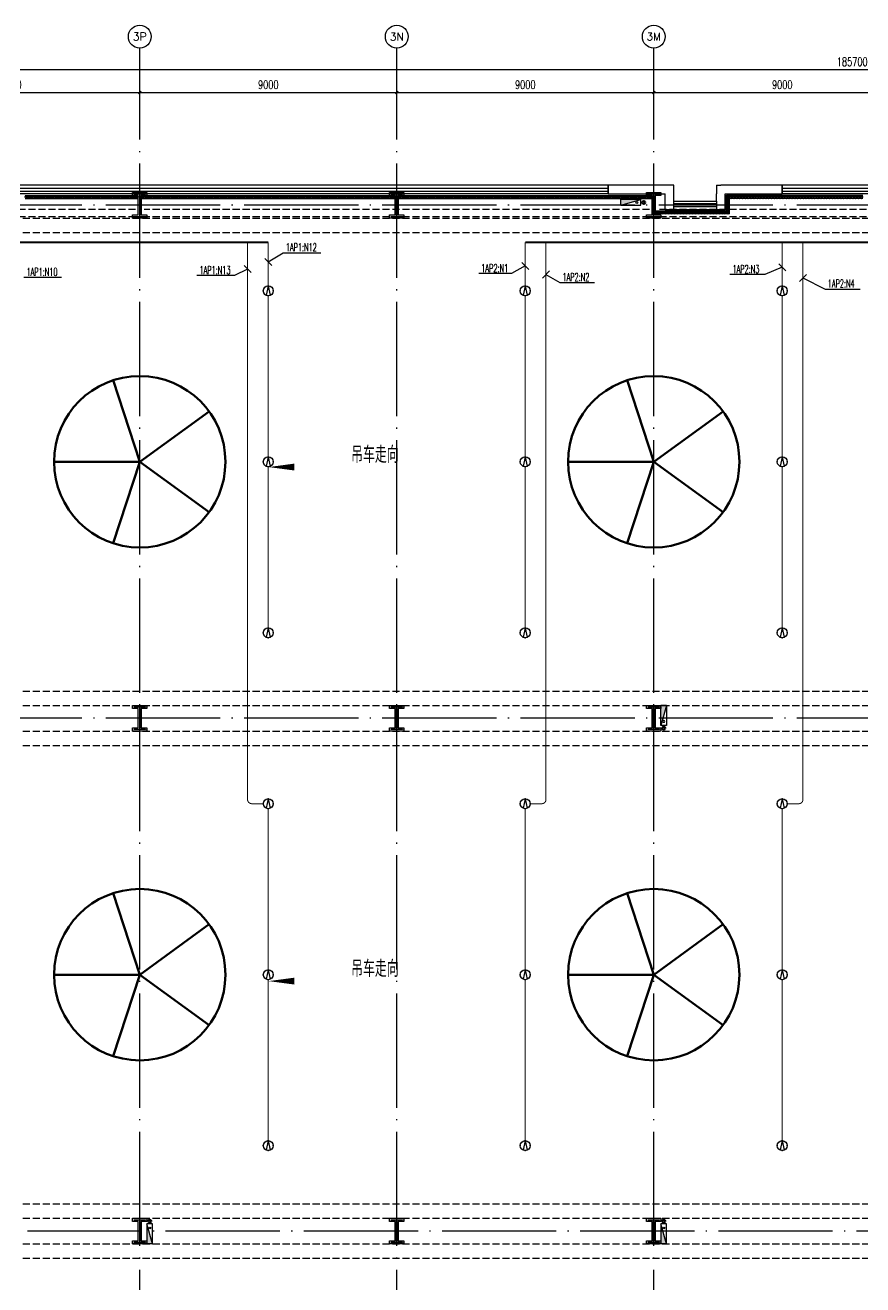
# Model space of a CAD drawing. Extents: x -1396510 to 1250330, y -1892470 to 1623980.
# Drawn here: x 80912 to 110247, y -1325852 to -1281770 of the extents above; entities that cross this region are included whole.
import ezdxf
from ezdxf.enums import TextEntityAlignment as Align

# ---------------------------------------------------------------- set-up
doc = ezdxf.new("R2010")
doc.units = 0
doc.header["$LTSCALE"] = 1000
doc.header["$MEASUREMENT"] = 0
doc.linetypes.add('DASH', pattern=[0.35, 0.25, -0.1])
doc.linetypes.add('DOTE', pattern=[2.42, 2, -0.2, 0.02, -0.2])
doc.layers.get('Defpoints').update_dxf_attribs({"color": 210})
for name, color, linetype in [('A-AXIS-D', 1, 'Continuous'), ('A-AXIS-DOTE', 14, 'DOTE'), ('A-HATCH-2', 251, 'Continuous'), ('A-HRAIL', 173, 'Continuous'), ('A-LIN-V', 9, 'Continuous'), ('A-SFCE', 30, 'Continuous'), ('A-WINDOW', 140, 'Continuous'), ('AS-COLN', 6, 'Continuous'), ('AS-WALL', 40, 'Continuous'), ('DIM-照明', 3, 'Continuous'), ('EQUIP-照明', 3, 'Continuous'), ('SB_ZF消火栓', 10, 'Continuous'), ('SB_ZF消火栓M', 10, 'Continuous'), ('WIRE-照明', 1, 'Continuous'), ('建-窗', 4, 'Continuous'), ('建-箭头', 3, 'Continuous')]:
    doc.layers.add(name, color=color, linetype=linetype)
doc.layers.add('A-云线2', color=3, linetype='Continuous', plot=False)
doc.layers.add('LG-ZF消防', color=1, linetype='Continuous', lineweight=60)
doc.styles.add('_TCH_AXIS', font='COMPLEX', dxfattribs={"bigfont": 'GBCBIG'})
doc.styles.add('_TCH_DIM_T3', font='SIMPLEX', dxfattribs={"width": 0.705882, "bigfont": 'GBCBIG'})
doc.styles.add('_TEL_DIM', font='SIMPLEX', dxfattribs={"width": 0.8, "height": 3.5, "bigfont": 'HZTXT'})
doc.styles.add('A-STANDARD', font='SIMPLEX', dxfattribs={"bigfont": 'GBCBIG'})
doc.dimstyles.new('_TCH_ARCH&&100', dxfattribs={"dimtxt": 297.5, "dimasz": 100, "dimexe": 100, "dimexo": 100, "dimgap": 126.25, "dimtad": 1, "dimdec": 0, "dimzin": 0, "dimdsep": 46, "dimtxsty": '_TCH_DIM_T3', "dimblk": 'ARCHTICK', "dimcen": 0.09, "dimclrt": 7, "dimazin": 2, "dimtfac": 1, "dimtdec": 0, "dimtix": 1, "dimtmove": 2, "dimatfit": 3, "dimfxl": 0, "dimtolj": 1, "dimtzin": 0, "dimarcsym": 0})

# ---------------------------------------------------------------- blocks, each defined once
blk = doc.blocks.new('4324324')
at = {"layer": 'A-HATCH-2', "color": 8, "linetype": 'DASH'}
for p, q in [((-294754, 620270), (-135554, 620270)), ((-294754, 619770), (-135554, 619770)), ((-294754, 603720), (-128854, 603720)), ((-294754, 603220), (-128854, 603220)), ((-294754, 602320), (-128854, 602320)), ((-294754, 601820), (-128854, 601820)), ((-294754, 585770), (-128854, 585770)), ((-294754, 585270), (-128854, 585270)), ((-307354, 584370), (-128854, 584370)), ((-307354, 583870), (-128854, 583870))]:
    blk.add_line(p, q, dxfattribs=at)
blk = doc.blocks.new('w4324324')
at = {"layer": 'A-HATCH-2', "color": 0, "lineweight": 60}
for q in [(-1694760, 686605), (-1697614, 684532), (-1691907, 684532), (-1696524, 681178), (-1692997, 681178)]:
    blk.add_line((-1694760, 683605), q, dxfattribs=at)
blk.add_circle((-1694760, 683605), 3000, dxfattribs=at)
blk = doc.blocks.new('342343')
at = {"layer": 'A-LIN-V', "color": 8}
for p in [(1066610, 45556), (1084560, 45556), (1066610, 27556), (1084560, 27556)]:
    blk.add_blockref('w4324324', p, dxfattribs=at)
blk = doc.blocks.new('w42343243')
at = {"layer": 'A-HATCH-2', "color": 8}
blk.add_lwpolyline([(-165104, 621070), (-164604, 621070), (-164604, 620958), (-164800, 620958), (-164800, 620282), (-164604, 620282), (-164604, 620170), (-165104, 620170), (-165104, 620282), (-164908, 620282), (-164908, 620958), (-165104, 620958)], close=True, dxfattribs=at)
at = {"layer": 'AS-COLN', "color": 3}
blk.add_lwpolyline([(-165054, 621020), (-164654, 621020), (-164654, 621008), (-164850, 621008), (-164850, 620232), (-164654, 620232), (-164654, 620220), (-165054, 620220), (-165054, 620232), (-164858, 620232), (-164858, 621008), (-165054, 621008)], close=True, dxfattribs=at)
blk = doc.blocks.new('42343')
at = {"layer": 'A-WINDOW'}
for p in [(-81000, 100), (-72000, 100), (-63000, 100), (-81000, -17850), (-72000, -17850), (-63000, -17850), (-81000, -35800), (-72000, -35800), (-63000, -35800)]:
    blk.add_blockref('w42343243', p, dxfattribs=at)
blk = doc.blocks.new('A$C5D961328')
at = {"layer": 'SB_ZF消火栓'}
blk.add_hatch(color=256, dxfattribs=at).paths.add_polyline_path([(0, 40), (700, 40), (700, 240)])
for p, q in [((700, 240), (0, 240)), ((0, 240), (0, 40)), ((700, 240), (0, 40)), ((0, 40), (700, 40)), ((700, 240), (700, 40))]:
    blk.add_line(p, q, dxfattribs=at)
at = {"layer": 'SB_ZF消火栓', "color": 1}
blk.add_circle((140, 140), 32.5, dxfattribs=at)
blk = doc.blocks.new('we42342343234')
at = {"layer": 'LG-ZF消防'}
for centre in [(-228204, 620820), (-227504, 602420), (-245504, 585170), (-227504, 585170)]:
    blk.add_circle(centre, 50, dxfattribs=at)
at = {"layer": 'SB_ZF消火栓M'}
for p, rotation in [((-228304, 620960), 180), ((-245644, 585070), 270), ((-227644, 585070), 270)]:
    blk.add_blockref('A$C5D961328', p, dxfattribs=dict(at, rotation=rotation))
at = {"layer": 'SB_ZF消火栓M', "xscale": -1, "rotation": 270}
blk.add_blockref('A$C5D961328', (-227644, 602520), dxfattribs=at)
blk = doc.blocks.new('_ArchTick')
at = {"color": 0, "linetype": 'ByBlock', "const_width": 0.4}
blk.add_lwpolyline([(-0.5, -0.5), (0.5, 0.5)], dxfattribs=at)
blk = doc.blocks.new('*D5840')
at = {"layer": 'A-AXIS-D', "color": 0, "lineweight": -2, "transparency": 16777216}
for p, q in [((58000, 3190), (58000, 4048)), ((67000, 3190), (67000, 4048)), ((58000, 3948), (67000, 3948))]:
    blk.add_line(p, q, dxfattribs=at)
at = {"layer": 'Defpoints', "color": 0, "transparency": 16777216}
for p in [(67000, 3948), (58000, 3090), (67000, 3090)]:
    blk.add_point(p, dxfattribs=at)
at = {"layer": 'A-AXIS-D', "color": 0, "lineweight": -2, "transparency": 16777216, "xscale": 100, "yscale": 100, "zscale": 100, "rotation": 180}
blk.add_blockref('_ArchTick', (58000, 3948), dxfattribs=at)
at = {"layer": 'A-AXIS-D', "color": 0, "lineweight": -2, "transparency": 16777216, "xscale": 100, "yscale": 100, "zscale": 100}
blk.add_blockref('_ArchTick', (67000, 3948), dxfattribs=at)
at = {"layer": 'A-AXIS-D', "color": 7, "transparency": 16777216, "insert": (62500, 4223), "char_height": 297.5, "attachment_point": 5, "style": '_TCH_DIM_T3'}
blk.add_mtext('\\A1;9000', dxfattribs=at)
blk = doc.blocks.new('*D5841')
at = {"layer": 'A-AXIS-D', "color": 0, "lineweight": -2, "transparency": 16777216}
for p, q in [((67000, 3190), (67000, 4048)), ((76000, 3190), (76000, 4048)), ((67000, 3948), (76000, 3948))]:
    blk.add_line(p, q, dxfattribs=at)
at = {"layer": 'Defpoints', "color": 0, "transparency": 16777216}
for p in [(76000, 3948), (67000, 3090), (76000, 3090)]:
    blk.add_point(p, dxfattribs=at)
at = {"layer": 'A-AXIS-D', "color": 0, "lineweight": -2, "transparency": 16777216, "xscale": 100, "yscale": 100, "zscale": 100, "rotation": 180}
blk.add_blockref('_ArchTick', (67000, 3948), dxfattribs=at)
at = {"layer": 'A-AXIS-D', "color": 0, "lineweight": -2, "transparency": 16777216, "xscale": 100, "yscale": 100, "zscale": 100}
blk.add_blockref('_ArchTick', (76000, 3948), dxfattribs=at)
at = {"layer": 'A-AXIS-D', "color": 7, "transparency": 16777216, "insert": (71500, 4223), "char_height": 297.5, "attachment_point": 5, "style": '_TCH_DIM_T3'}
blk.add_mtext('\\A1;9000', dxfattribs=at)
blk = doc.blocks.new('*D5842')
at = {"layer": 'A-AXIS-D', "color": 0, "lineweight": -2, "transparency": 16777216}
for p, q in [((76000, 3190), (76000, 4048)), ((85000, 3190), (85000, 4048)), ((76000, 3948), (85000, 3948))]:
    blk.add_line(p, q, dxfattribs=at)
at = {"layer": 'Defpoints', "color": 0, "transparency": 16777216}
for p in [(85000, 3948), (76000, 3090), (85000, 3090)]:
    blk.add_point(p, dxfattribs=at)
at = {"layer": 'A-AXIS-D', "color": 0, "lineweight": -2, "transparency": 16777216, "xscale": 100, "yscale": 100, "zscale": 100, "rotation": 180}
blk.add_blockref('_ArchTick', (76000, 3948), dxfattribs=at)
at = {"layer": 'A-AXIS-D', "color": 0, "lineweight": -2, "transparency": 16777216, "xscale": 100, "yscale": 100, "zscale": 100}
blk.add_blockref('_ArchTick', (85000, 3948), dxfattribs=at)
at = {"layer": 'A-AXIS-D', "color": 7, "transparency": 16777216, "insert": (80500, 4223), "char_height": 297.5, "attachment_point": 5, "style": '_TCH_DIM_T3'}
blk.add_mtext('\\A1;9000', dxfattribs=at)
blk = doc.blocks.new('*D5843')
at = {"layer": 'A-AXIS-D', "color": 0, "lineweight": -2, "transparency": 16777216}
for p, q in [((85000, 3190), (85000, 4048)), ((94000, 3190), (94000, 4048)), ((85000, 3948), (94000, 3948))]:
    blk.add_line(p, q, dxfattribs=at)
at = {"layer": 'Defpoints', "color": 0, "transparency": 16777216}
for p in [(94000, 3948), (85000, 3090), (94000, 3090)]:
    blk.add_point(p, dxfattribs=at)
at = {"layer": 'A-AXIS-D', "color": 0, "lineweight": -2, "transparency": 16777216, "xscale": 100, "yscale": 100, "zscale": 100, "rotation": 180}
blk.add_blockref('_ArchTick', (85000, 3948), dxfattribs=at)
at = {"layer": 'A-AXIS-D', "color": 0, "lineweight": -2, "transparency": 16777216, "xscale": 100, "yscale": 100, "zscale": 100}
blk.add_blockref('_ArchTick', (94000, 3948), dxfattribs=at)
at = {"layer": 'A-AXIS-D', "color": 7, "transparency": 16777216, "insert": (89500, 4223), "char_height": 297.5, "attachment_point": 5, "style": '_TCH_DIM_T3'}
blk.add_mtext('\\A1;9000', dxfattribs=at)
blk = doc.blocks.new('*D5855')
at = {"layer": 'A-AXIS-D', "color": 0, "lineweight": -2, "transparency": 16777216}
for p, q in [((-900, 3290), (-900, 4848)), ((-900, 4748), (184800, 4748)), ((184800, 3290), (184800, 4848))]:
    blk.add_line(p, q, dxfattribs=at)
at = {"layer": 'Defpoints', "color": 0, "transparency": 16777216}
for p in [(184800, 4748), (-900, 3190), (184800, 3190)]:
    blk.add_point(p, dxfattribs=at)
at = {"layer": 'A-AXIS-D', "color": 0, "lineweight": -2, "transparency": 16777216, "xscale": 100, "yscale": 100, "zscale": 100, "rotation": 180}
blk.add_blockref('_ArchTick', (-900, 4748), dxfattribs=at)
at = {"layer": 'A-AXIS-D', "color": 0, "lineweight": -2, "transparency": 16777216, "xscale": 100, "yscale": 100, "zscale": 100}
blk.add_blockref('_ArchTick', (184800, 4748), dxfattribs=at)
at = {"layer": 'A-AXIS-D', "color": 7, "transparency": 16777216, "insert": (91950, 5023), "char_height": 297.5, "attachment_point": 5, "style": '_TCH_DIM_T3'}
blk.add_mtext('\\A1;185700', dxfattribs=at)
blk = doc.blocks.new('99平面图例外参$0$$LinePat$圆环')
for points in [[(0, 150), (300, 150)], [(0, 0), (300, 0)], [(0, -150), (300, -150)]]:
    blk.add_lwpolyline(points)
at = {"color": 0}
blk.add_circle((150, 0), 150, dxfattribs=at)
blk = doc.blocks.new('WINDOW2DLIB$DYNSTYLE$00000005')
at = {"color": 0}
for points in [[(-0.5, 0.5), (-0.5, -0.5)], [(-0.5, 0.5), (0.5, 0.5)], [(0.5, -0.5), (0.5, 0.5)], [(0.5, 0.1667), (-0.5, 0.1667)], [(0.5, -0.1667), (-0.5, -0.1667)], [(-0.5, -0.5), (0.5, -0.5)]]:
    blk.add_lwpolyline(points, dxfattribs=at)
blk = doc.blocks.new('$equip$00002832')
for q in [(-0.2, -0.46), (0.2, -0.46)]:
    blk.add_line((0, 0.5), q)
at = {"const_width": 0.0571}
blk.add_lwpolyline([(0.5, 0, 1), (-0.5, 0, 1), (0.5, 0, -0.625089)], format="xyb", dxfattribs=at)
blk.add_circle((0, 0), 0.5)
for p in [(-0.5, 0), (0, 0.5), (0.5, 0), (0, -0.5)]:
    blk.add_point(p)
at = {"color": 7, "style": '_TEL_DIM', "flags": 1}
for tag in ['A', 'REMARK']:
    blk.add_attdef(tag, text='', height=0.00002, dxfattribs=at).set_placement((0, 0), align=Align.MIDDLE_CENTER)
blk = doc.blocks.new('世赫3#厂房一层0821')
at = {"layer": 'A-AXIS-D'}
for centre in [(67000, 5904), (76000, 5904), (85000, 5904)]:
    blk.add_circle(centre, 400, dxfattribs=at)
at = {"layer": 'A-AXIS-DOTE', "color": 8, "ltscale": 2}
for p, q in [((67000, -79980), (67000, 5514)), ((76000, -79980), (76000, 5514)), ((85000, -79980), (85000, 5514)), ((190814.2, 0), (-5155.8, 0)), ((190814.2, -17950), (-5155.8, -17950)), ((192904.2, -35900), (-5155.8, -35900))]:
    blk.add_line(p, q, dxfattribs=at)
at = {"layer": 'A-SFCE', "color": 2, "linetype": 'DASH'}
for p, q in [((66850, -150), (58150, -150)), ((66850, -400), (58150, -400)), ((93850, -150), (85150, -150)), ((93850, -400), (85150, -400))]:
    blk.add_line(p, q, dxfattribs=at)
at = {"layer": 'A-SFCE', "linetype": 'DASH'}
for p, q in [((84850, -150), (67150, -150)), ((84850, -400), (67150, -400))]:
    blk.add_line(p, q, dxfattribs=at)
at = {"layer": 'AS-WALL'}
for p, q in [((85700, 699.9), (83400, 699.9)), ((83400, 699.9), (83400, 399.9)), ((85700, 149.9), (85700, 699.9)), ((87200, 699.9), (87350, 699.9)), ((87200, 699.9), (87200, 399.9)), ((89500, 699.9), (87350, 699.9)), ((89500, 399.9), (89500, 699.9)), ((83400, 399.9), (85400, 399.9)), ((85400, -150.1), (85400, 399.9)), ((85700, -150.1), (85700, 149.9)), ((87200, 399.9), (87200, 399.9)), ((87200, 149.9), (87200, 399.9)), ((87200, 149.9), (87200, -150.1)), ((87500, -150.1), (87500, 399.9)), ((87500, 399.9), (89500, 399.9)), ((85400, -150.1), (85700, -150.1)), ((87200, -150.1), (87500, -150.1))]:
    blk.add_line(p, q, dxfattribs=at)
at = {"layer": '建-箭头', "color": 8}
for points in [[(78412.2, -9160, 0, 0, 0), (71512.2, -9160, 0, 240, 0), (72412.2, -9160, 0, 0, 0)], [(78412.2, -27150, 0, 0, 0), (71512.2, -27150, 0, 240, 0), (72412.2, -27150, 0, 0, 0)]]:
    blk.add_lwpolyline(points, format="xyseb", dxfattribs=at)
at = {"layer": 'A-HRAIL', "yscale": 0.3333333333111111, "zscale": 0.3333333333111111}
for p, xscale, rotation in [((62986.6, 293.9), 0.338412741900589, 2.033568827363012e-10), ((63088.1, 293.9), 0.338412741900589, 2.033568827363012e-10), ((63189.6, 293.9), 0.338412741900589, 2.033568827363012e-10), ((63291.1, 293.9), 0.338412741900589, 2.033568827363012e-10), ((63392.7, 293.9), 0.338412741900589, 2.033568827363012e-10), ((63494.2, 293.9), 0.338412741900589, 2.033568827363012e-10), ((63595.7, 293.9), 0.338412741900589, 2.033568827363012e-10), ((63697.2, 293.9), 0.338412741900589, 2.033568827363012e-10), ((63798.8, 293.9), 0.338412741900589, 2.033568827363012e-10), ((63900.3, 293.9), 0.338412741900589, 2.033568827363012e-10), ((64001.8, 293.9), 0.338412741900589, 2.033568827363012e-10), ((64103.3, 293.9), 0.338412741900589, 2.033568827363012e-10), ((64204.9, 293.9), 0.338412741900589, 2.033568827363012e-10), ((64306.4, 293.9), 0.338412741900589, 2.033568827363012e-10), ((64407.9, 293.9), 0.338412741900589, 2.033568827363012e-10), ((64509.4, 293.9), 0.338412741900589, 2.033568827363012e-10), ((64611, 293.9), 0.338412741900589, 2.033568827363012e-10), ((64712.5, 293.9), 0.338412741900589, 2.033568827363012e-10), ((64814, 293.9), 0.338412741900589, 2.033568827363012e-10), ((64915.5, 293.9), 0.338412741900589, 2.033568827363012e-10), ((65017, 293.9), 0.338412741900589, 2.033568827363012e-10), ((65118.6, 293.9), 0.338412741900589, 2.033568827363012e-10), ((65220.1, 293.9), 0.338412741900589, 2.033568827363012e-10), ((65321.6, 293.9), 0.338412741900589, 2.033568827363012e-10), ((65423.1, 293.9), 0.338412741900589, 2.033568827363012e-10), ((65524.7, 293.9), 0.338412741900589, 2.033568827363012e-10), ((65626.2, 293.9), 0.338412741900589, 2.033568827363012e-10), ((65727.7, 293.9), 0.338412741900589, 2.033568827363012e-10), ((65829.2, 293.9), 0.338412741900589, 2.033568827363012e-10), ((65930.8, 293.9), 0.338412741900589, 2.033568827363012e-10), ((66032.3, 293.9), 0.338412741900589, 2.033568827363012e-10), ((66133.8, 293.9), 0.338412741900589, 2.033568827363012e-10), ((66235.3, 293.9), 0.338412741900589, 2.033568827363012e-10), ((66336.9, 293.9), 0.338412741900589, 2.033568827363012e-10), ((66438.4, 293.9), 0.338412741900589, 2.033568827363012e-10), ((66539.9, 293.9), 0.338412741900589, 2.033568827363012e-10), ((66641.4, 293.9), 0.338412741900589, 2.033568827363012e-10), ((66743, 293.9), 0.338412741900589, 2.033568827363012e-10), ((66844.5, 293.9), 0.338412741900589, 2.033568827363012e-10), ((67054, 293.9), 0.3368181817957273, 2.032837260091426e-10), ((67155, 293.9), 0.3368181817957273, 2.032837260091426e-10), ((67256.1, 293.9), 0.3368181817957273, 2.032837260091426e-10), ((67357.1, 293.9), 0.3368181817957273, 2.032837260091426e-10), ((67458.2, 293.9), 0.3368181817957273, 2.032837260091426e-10), ((67559.2, 293.9), 0.3368181817957273, 2.032837260091426e-10), ((67660.3, 293.9), 0.3368181817957273, 2.032837260091426e-10), ((67761.3, 293.9), 0.3368181817957273, 2.032837260091426e-10), ((67862.4, 293.9), 0.3368181817957273, 2.032837260091426e-10), ((67963.4, 293.9), 0.3368181817957273, 2.032837260091426e-10), ((68064.5, 293.9), 0.3368181817957273, 2.032837260091426e-10), ((68165.5, 293.9), 0.3368181817957273, 2.032837260091426e-10), ((68266.5, 293.9), 0.3368181817957273, 2.032837260091426e-10), ((68367.6, 293.9), 0.3368181817957273, 2.032837260091426e-10), ((68468.6, 293.9), 0.3368181817957273, 2.032837260091426e-10), ((68569.7, 293.9), 0.3368181817957273, 2.032837260091426e-10), ((68670.7, 293.9), 0.3368181817957273, 2.032837260091426e-10), ((68771.8, 293.9), 0.3368181817957273, 2.032837260091426e-10), ((68872.8, 293.9), 0.3368181817957273, 2.032837260091426e-10), ((68973.9, 293.9), 0.3368181817957273, 2.032837260091426e-10), ((69074.9, 293.9), 0.3368181817957273, 2.032837260091426e-10), ((69176, 293.9), 0.3368181817957273, 2.032837260091426e-10), ((69277, 293.9), 0.3368181817957273, 2.032837260091426e-10), ((69378, 293.9), 0.3368181817957273, 2.032837260091426e-10), ((69479.1, 293.9), 0.3368181817957273, 2.032837260091426e-10), ((69580.1, 293.9), 0.3368181817957273, 2.032837260091426e-10), ((69681.2, 293.9), 0.3368181817957273, 2.032837260091426e-10), ((69782.2, 293.9), 0.3368181817957273, 2.032837260091426e-10), ((69883.3, 293.9), 0.3368181817957273, 2.032837260091426e-10), ((69984.3, 293.9), 0.3368181817957273, 2.032837260091426e-10), ((70085.4, 293.9), 0.3368181817957273, 2.032837260091426e-10), ((70186.4, 293.9), 0.3368181817957273, 2.032837260091426e-10), ((70287.5, 293.9), 0.3368181817957273, 2.032837260091426e-10), ((70388.5, 293.9), 0.3368181817957273, 2.032837260091426e-10), ((70489.5, 293.9), 0.3368181817957273, 2.032837260091426e-10), ((70590.6, 293.9), 0.3368181817957273, 2.032837260091426e-10), ((70691.6, 293.9), 0.3368181817957273, 2.032837260091426e-10), ((70792.7, 293.9), 0.3368181817957273, 2.032837260091426e-10), ((70893.7, 293.9), 0.3368181817957273, 2.032837260091426e-10), ((70994.8, 293.9), 0.3368181817957273, 2.032837260091426e-10), ((71095.8, 293.9), 0.3368181817957273, 2.032837260091426e-10), ((71196.9, 293.9), 0.3368181817957273, 2.032837260091426e-10), ((71297.9, 293.9), 0.3368181817957273, 2.032837260091426e-10), ((71399, 293.9), 0.3368181817957273, 2.032837260091426e-10), ((71500, 293.9), 0.3368181817957273, 2.032837260091426e-10), ((71601, 293.9), 0.3368181817957273, 2.032837260091426e-10), ((71702.1, 293.9), 0.3368181817957273, 2.032837260091426e-10), ((71803.1, 293.9), 0.3368181817957273, 2.032837260091426e-10), ((71904.2, 293.9), 0.3368181817957273, 2.032837260091426e-10), ((72005.2, 293.9), 0.3368181817957273, 2.032837260091426e-10), ((72106.3, 293.9), 0.3368181817957273, 2.032837260091426e-10), ((72207.3, 293.9), 0.3368181817957273, 2.032837260091426e-10), ((72308.4, 293.9), 0.3368181817957273, 2.032837260091426e-10), ((72409.4, 293.9), 0.3368181817957273, 2.032837260091426e-10), ((72510.5, 293.9), 0.3368181817957273, 2.032837260091426e-10), ((72611.5, 293.9), 0.3368181817957273, 2.032837260091426e-10), ((72712.5, 293.9), 0.3368181817957273, 2.032837260091426e-10), ((72813.6, 293.9), 0.3368181817957273, 2.032837260091426e-10), ((72914.6, 293.9), 0.3368181817957273, 2.032837260091426e-10), ((73015.7, 293.9), 0.3368181817957273, 2.032837260091426e-10), ((73116.7, 293.9), 0.3368181817957273, 2.032837260091426e-10), ((73217.8, 293.9), 0.3368181817957273, 2.032837260091426e-10), ((73318.8, 293.9), 0.3368181817957273, 2.032837260091426e-10), ((73419.9, 293.9), 0.3368181817957273, 2.032837260091426e-10), ((73520.9, 293.9), 0.3368181817957273, 2.032837260091426e-10), ((73622, 293.9), 0.3368181817957273, 2.032837260091426e-10), ((73723, 293.9), 0.3368181817957273, 2.032837260091426e-10), ((73824, 293.9), 0.3368181817957273, 2.032837260091426e-10), ((73925.1, 293.9), 0.3368181817957273, 2.032837260091426e-10), ((74026.1, 293.9), 0.3368181817957273, 2.032837260091426e-10), ((74127.2, 293.9), 0.3368181817957273, 2.032837260091426e-10), ((74228.2, 293.9), 0.3368181817957273, 2.032837260091426e-10), ((74329.3, 293.9), 0.3368181817957273, 2.032837260091426e-10), ((74430.3, 293.9), 0.3368181817957273, 2.032837260091426e-10), ((74531.4, 293.9), 0.3368181817957273, 2.032837260091426e-10), ((74632.4, 293.9), 0.3368181817957273, 2.032837260091426e-10), ((74733.5, 293.9), 0.3368181817957273, 2.032837260091426e-10), ((74834.5, 293.9), 0.3368181817957273, 2.032837260091426e-10), ((74935.5, 293.9), 0.3368181817957273, 2.032837260091426e-10), ((75036.6, 293.9), 0.3368181817957273, 2.032837260091426e-10), ((75137.6, 293.9), 0.3368181817957273, 2.032837260091426e-10), ((75238.7, 293.9), 0.3368181817957273, 2.032837260091426e-10), ((75339.7, 293.9), 0.3368181817957273, 2.032837260091426e-10), ((75440.8, 293.9), 0.3368181817957273, 2.032837260091426e-10), ((75541.8, 293.9), 0.3368181817957273, 2.032837260091426e-10), ((75642.9, 293.9), 0.3368181817957273, 2.032837260091426e-10), ((75743.9, 293.9), 0.3368181817957273, 2.032837260091426e-10), ((75845, 293.9), 0.3368181817957273, 2.032837260091426e-10), ((76054, 293.9), 0.3368181817957239, 2.040338504593629e-10), ((76155, 293.9), 0.3368181817957239, 2.040338504593629e-10), ((76256.1, 293.9), 0.3368181817957239, 2.040338504593629e-10), ((76357.1, 293.9), 0.3368181817957239, 2.040338504593629e-10), ((76458.2, 293.9), 0.3368181817957239, 2.040338504593629e-10), ((76559.2, 293.9), 0.3368181817957239, 2.040338504593629e-10), ((76660.3, 293.9), 0.3368181817957239, 2.040338504593629e-10), ((76761.3, 293.9), 0.3368181817957239, 2.040338504593629e-10), ((76862.4, 293.9), 0.3368181817957239, 2.040338504593629e-10), ((76963.4, 293.9), 0.3368181817957239, 2.040338504593629e-10), ((77064.5, 293.9), 0.3368181817957239, 2.040338504593629e-10), ((77165.5, 293.9), 0.3368181817957239, 2.040338504593629e-10), ((77266.5, 293.9), 0.3368181817957239, 2.040338504593629e-10), ((77367.6, 293.9), 0.3368181817957239, 2.040338504593629e-10), ((77468.6, 293.9), 0.3368181817957239, 2.040338504593629e-10), ((77569.7, 293.9), 0.3368181817957239, 2.040338504593629e-10), ((77670.7, 293.9), 0.3368181817957239, 2.040338504593629e-10), ((77771.8, 293.9), 0.3368181817957239, 2.040338504593629e-10), ((77872.8, 293.9), 0.3368181817957239, 2.040338504593629e-10), ((77973.9, 293.9), 0.3368181817957239, 2.040338504593629e-10), ((78074.9, 293.9), 0.3368181817957239, 2.040338504593629e-10), ((78176, 293.9), 0.3368181817957239, 2.040338504593629e-10), ((78277, 293.9), 0.3368181817957239, 2.040338504593629e-10), ((78378, 293.9), 0.3368181817957239, 2.040338504593629e-10), ((78479.1, 293.9), 0.3368181817957239, 2.040338504593629e-10), ((78580.1, 293.9), 0.3368181817957239, 2.040338504593629e-10), ((78681.2, 293.9), 0.3368181817957239, 2.040338504593629e-10), ((78782.2, 293.9), 0.3368181817957239, 2.040338504593629e-10), ((78883.3, 293.9), 0.3368181817957239, 2.040338504593629e-10), ((78984.3, 293.9), 0.3368181817957239, 2.040338504593629e-10), ((79085.4, 293.9), 0.3368181817957239, 2.040338504593629e-10), ((79186.4, 293.9), 0.3368181817957239, 2.040338504593629e-10), ((79287.5, 293.9), 0.3368181817957239, 2.040338504593629e-10), ((79388.5, 293.9), 0.3368181817957239, 2.040338504593629e-10), ((79489.5, 293.9), 0.3368181817957239, 2.040338504593629e-10), ((79590.6, 293.9), 0.3368181817957239, 2.040338504593629e-10), ((79691.6, 293.9), 0.3368181817957239, 2.040338504593629e-10), ((79792.7, 293.9), 0.3368181817957239, 2.040338504593629e-10), ((79893.7, 293.9), 0.3368181817957239, 2.040338504593629e-10), ((79994.8, 293.9), 0.3368181817957239, 2.040338504593629e-10), ((80095.8, 293.9), 0.3368181817957239, 2.040338504593629e-10), ((80196.9, 293.9), 0.3368181817957239, 2.040338504593629e-10), ((80297.9, 293.9), 0.3368181817957239, 2.040338504593629e-10), ((80399, 293.9), 0.3368181817957239, 2.040338504593629e-10), ((80500, 293.9), 0.3368181817957239, 2.040338504593629e-10), ((80601, 293.9), 0.3368181817957239, 2.040338504593629e-10), ((80702.1, 293.9), 0.3368181817957239, 2.040338504593629e-10), ((80803.1, 293.9), 0.3368181817957239, 2.040338504593629e-10), ((80904.2, 293.9), 0.3368181817957239, 2.040338504593629e-10), ((81005.2, 293.9), 0.3368181817957239, 2.040338504593629e-10), ((81106.3, 293.9), 0.3368181817957239, 2.040338504593629e-10), ((81207.3, 293.9), 0.3368181817957239, 2.040338504593629e-10), ((81308.4, 293.9), 0.3368181817957239, 2.040338504593629e-10), ((81409.4, 293.9), 0.3368181817957239, 2.040338504593629e-10), ((81510.5, 293.9), 0.3368181817957239, 2.040338504593629e-10), ((81611.5, 293.9), 0.3368181817957239, 2.040338504593629e-10), ((81712.5, 293.9), 0.3368181817957239, 2.040338504593629e-10), ((81813.6, 293.9), 0.3368181817957239, 2.040338504593629e-10), ((81914.6, 293.9), 0.3368181817957239, 2.040338504593629e-10), ((82015.7, 293.9), 0.3368181817957239, 2.040338504593629e-10), ((82116.7, 293.9), 0.3368181817957239, 2.040338504593629e-10), ((82217.8, 293.9), 0.3368181817957239, 2.040338504593629e-10), ((82318.8, 293.9), 0.3368181817957239, 2.040338504593629e-10), ((82419.9, 293.9), 0.3368181817957239, 2.040338504593629e-10), ((82520.9, 293.9), 0.3368181817957239, 2.040338504593629e-10), ((82622, 293.9), 0.3368181817957239, 2.040338504593629e-10), ((82723, 293.9), 0.3368181817957239, 2.040338504593629e-10), ((82824, 293.9), 0.3368181817957239, 2.040338504593629e-10), ((82925.1, 293.9), 0.3368181817957239, 2.040338504593629e-10), ((83026.1, 293.9), 0.3368181817957239, 2.040338504593629e-10), ((83127.2, 293.9), 0.3368181817957239, 2.040338504593629e-10), ((83228.2, 293.9), 0.3368181817957239, 2.040338504593629e-10), ((83329.3, 293.9), 0.3368181817957239, 2.040338504593629e-10), ((83430.3, 293.9), 0.3368181817957239, 2.040338504593629e-10), ((83531.4, 293.9), 0.3368181817957239, 2.040338504593629e-10), ((83632.4, 293.9), 0.3368181817957239, 2.040338504593629e-10), ((83733.5, 293.9), 0.3368181817957239, 2.040338504593629e-10), ((83834.5, 293.9), 0.3368181817957239, 2.040338504593629e-10), ((83935.5, 293.9), 0.3368181817957239, 2.040338504593629e-10), ((84036.6, 293.9), 0.3368181817957239, 2.040338504593629e-10), ((84137.6, 293.9), 0.3368181817957239, 2.040338504593629e-10), ((84238.7, 293.9), 0.3368181817957239, 2.040338504593629e-10), ((84339.7, 293.9), 0.3368181817957239, 2.040338504593629e-10), ((84440.8, 293.9), 0.3368181817957239, 2.040338504593629e-10), ((84541.8, 293.9), 0.3368181817957239, 2.040338504593629e-10), ((84642.9, 293.9), 0.3368181817957239, 2.040338504593629e-10), ((84743.9, 293.9), 0.3368181817957239, 2.040338504593629e-10), ((84845, 293.9), 0.3368181817957239, 2.040338504593629e-10), ((87600, 241.6), -0.3611111226889233, 270), ((87651.5, 293.9), -0.3384127415242964, 359.9999999997966), ((87600, 133.3), -0.3611111226889233, 270), ((87600, 24.9), -0.3611111226889233, 270), ((87600, -83.4), -0.3611111226889233, 270), ((87753, 293.9), -0.3384127415242964, 359.9999999997966), ((87854.6, 293.9), -0.3384127415242964, 359.9999999997966), ((87956.1, 293.9), -0.3384127415242964, 359.9999999997966), ((88057.6, 293.9), -0.3384127415242964, 359.9999999997966), ((88159.1, 293.9), -0.3384127415242964, 359.9999999997966), ((88260.7, 293.9), -0.3384127415242964, 359.9999999997966), ((88362.2, 293.9), -0.3384127415242964, 359.9999999997966), ((88463.7, 293.9), -0.3384127415242964, 359.9999999997966), ((88565.2, 293.9), -0.3384127415242964, 359.9999999997966), ((88666.8, 293.9), -0.3384127415242964, 359.9999999997966), ((88768.3, 293.9), -0.3384127415242964, 359.9999999997966), ((88869.8, 293.9), -0.3384127415242964, 359.9999999997966), ((88971.3, 293.9), -0.3384127415242964, 359.9999999997966), ((89072.9, 293.9), -0.3384127415242964, 359.9999999997966), ((89174.4, 293.9), -0.3384127415242964, 359.9999999997966), ((89275.9, 293.9), -0.3384127415242964, 359.9999999997966), ((89377.4, 293.9), -0.3384127415242964, 359.9999999997966), ((89479, 293.9), -0.3384127415242964, 359.9999999997966), ((89580.5, 293.9), -0.3384127415242964, 359.9999999997966), ((89682, 293.9), -0.3384127415242964, 359.9999999997966), ((89783.5, 293.9), -0.3384127415242964, 359.9999999997966), ((89885, 293.9), -0.3384127415242964, 359.9999999997966), ((89986.6, 293.9), -0.3384127415242964, 359.9999999997966), ((90088.1, 293.9), -0.3384127415242964, 359.9999999997966), ((90189.6, 293.9), -0.3384127415242964, 359.9999999997966), ((90291.1, 293.9), -0.3384127415242964, 359.9999999997966), ((90392.7, 293.9), -0.3384127415242964, 359.9999999997966), ((90494.2, 293.9), -0.3384127415242964, 359.9999999997966), ((90595.7, 293.9), -0.3384127415242964, 359.9999999997966), ((90697.2, 293.9), -0.3384127415242964, 359.9999999997966), ((90798.8, 293.9), -0.3384127415242964, 359.9999999997966), ((90900.3, 293.9), -0.3384127415242964, 359.9999999997966), ((91001.8, 293.9), -0.3384127415242964, 359.9999999997966), ((91103.3, 293.9), -0.3384127415242964, 359.9999999997966), ((91204.9, 293.9), -0.3384127415242964, 359.9999999997966), ((91306.4, 293.9), -0.3384127415242964, 359.9999999997966), ((91407.9, 293.9), -0.3384127415242964, 359.9999999997966), ((91509.4, 293.9), -0.3384127415242964, 359.9999999997966), ((91611, 293.9), -0.3384127415242964, 359.9999999997966), ((91712.5, 293.9), -0.3384127415242964, 359.9999999997966), ((91814, 293.9), -0.3384127415242964, 359.9999999997966), ((91915.5, 293.9), -0.3384127415242964, 359.9999999997966), ((92017, 293.9), -0.3384127415242964, 359.9999999997966), ((92118.6, 293.9), -0.3384127415242964, 359.9999999997966), ((92220.1, 293.9), -0.3384127415242964, 359.9999999997966), ((92321.6, 293.9), -0.3384127415242964, 359.9999999997966), ((87600, -191.7), -0.3611111226889233, 270), ((87600, -300.1), -0.3611111226889233, 270)]:
    blk.add_blockref('99平面图例外参$0$$LinePat$圆环', p, dxfattribs=dict(at, xscale=xscale, rotation=rotation))
at = {"layer": 'A-HRAIL', "xscale": -0.3461333288160676, "yscale": 0.3333333333111111, "zscale": 0.3333333333111111}
for p in [(85157.8, -250.1), (85261.7, -250.1), (85365.5, -250.1), (85469.4, -250.1), (85573.2, -250.1), (85677, -250.1), (85780.9, -250.1), (85884.7, -250.1), (85988.6, -250.1), (86092.4, -250.1), (86196.2, -250.1), (86300.1, -250.1), (86403.9, -250.1), (86507.8, -250.1), (86611.6, -250.1), (86715.4, -250.1), (86819.3, -250.1), (86923.1, -250.1), (87027, -250.1), (87130.8, -250.1), (87234.6, -250.1), (87338.5, -250.1), (87442.3, -250.1), (87546.2, -250.1), (87650, -250.1)]:
    blk.add_blockref('99平面图例外参$0$$LinePat$圆环', p, dxfattribs=at)
at = {"layer": 'A-LIN-V', "color": 8, "rotation": 90}
blk.add_blockref('342343', (796160.7, 601225), dxfattribs=at)
at = {"layer": 'A-WINDOW'}
for name in ['42343', '4324324']:
    blk.add_blockref(name, (312854.2, -620720), dxfattribs=at)
at = {"layer": 'SB_ZF消火栓'}
blk.add_blockref('we42342343234', (312854.2, -620720), dxfattribs=at)
at = {"layer": '建-窗', "zscale": 300}
for p, xscale, yscale, rotation in [((72950, 549.9), -20900, -300, 359.9999999994902), ((95850, 549.9), -12700, -300, 359.999999999664), ((86450, -0.1), -1500, 300, 179.9999999999555)]:
    blk.add_blockref('WINDOW2DLIB$DYNSTYLE$00000005', p, dxfattribs=dict(at, xscale=xscale, yscale=yscale, rotation=rotation))
at = {"layer": 'A-AXIS-D', "color": 7, "style": '_TCH_AXIS'}
for s, height, p, p2 in [('3P', 282.17, (66758.1, 5762.9), (67241.9, 5762.9)), ('3N', 270.86, (75754.9, 5768.5), (76245.1, 5768.5)), ('3M', 260.31, (84752.1, 5773.8), (85247.9, 5773.8))]:
    blk.add_text(s, height=height, dxfattribs=at).set_placement(p, p2, align=Align.FIT)
at = {"layer": '建-箭头', "color": 7, "style": 'A-STANDARD'}
for p in [(74399.8, -9013.1), (74399.8, -27003.1)]:
    blk.add_text('吊车走向', height=578.72, dxfattribs=at).set_placement(p)
at = {"layer": 'A-AXIS-D'}
for base, p1, p2, picture, middle in [((184800, 4747.8), (-900, 3189.8), (184800, 3189.8), '*D5855', (91950, 5022.8)), ((67000, 3947.8), (58000, 3089.8), (67000, 3089.8), '*D5840', (62500, 4222.8)), ((76000, 3947.8), (67000, 3089.8), (76000, 3089.8), '*D5841', (71500, 4222.8)), ((85000, 3947.8), (76000, 3089.8), (85000, 3089.8), '*D5842', (80500, 4222.8)), ((94000, 3947.8), (85000, 3089.8), (94000, 3089.8), '*D5843', (89500, 4222.8))]:
    dim = blk.add_linear_dim(base=base, p1=p1, p2=p2, angle=0, dimstyle='_TCH_ARCH&&100', dxfattribs=at)
    dim.commit()
    dim.dimension.update_dxf_attribs({"geometry": picture, "text_midpoint": middle, "dimtype": 161})

msp = doc.modelspace()

# ---------------------------------------------------------------- linework, layer by layer
at = {"layer": 'DIM-照明'}
for p, q in [((88823.5, -1290427.7), (88576, -1290180.2)), ((89549.6, -1290177.7), (89302.1, -1289930.2)), ((98549.6, -1290317.7), (98302.1, -1290070.2)), ((107549.6, -1290367.7), (107302.1, -1290120.2)), ((99275.6, -1290370.2), (99028.1, -1290617.7)), ((108275.6, -1290490.2), (108028.1, -1290737.7))]:
    msp.add_line(p, q, dxfattribs=at)
for points in [[(89425.8, -1290054), (89950, -1289734)], [(89950, -1289734), (91261, -1289734)], [(98425.8, -1290194), (97940, -1290464)], [(107425.8, -1290244), (106810, -1290494)], [(80870, -1290594), (82181, -1290594)], [(88240, -1290534), (86929, -1290534)], [(88699.7, -1290304), (88240, -1290534)], [(97940, -1290464), (96797, -1290464)], [(99151.9, -1290494), (99640, -1290774)], [(106810, -1290494), (105595, -1290494)], [(108151.9, -1290614), (108930, -1291004)], [(99640, -1290774), (100855, -1290774)], [(108930, -1291004), (110153, -1291004)]]:
    msp.add_lwpolyline(points, dxfattribs=at)
at = {"layer": 'WIRE-照明', "linetype": 'Continuous'}
for points, const_width in [([(89425.8, -1289363.4), (79180, -1289363.4)], 70), ([(88699.7, -1308865.6), (88699.7, -1289363.4)], 35), ([(89425.8, -1290890.6), (89425.8, -1289363.4)], 35), ([(98425.8, -1289363.4), (132880, -1289363.4)], 70), ([(98425.8, -1290890.6), (98425.8, -1289363.4)], 35), ([(99151.9, -1308865.6), (99151.9, -1289363.4)], 35), ([(107425.8, -1290890.6), (107425.8, -1289363.4)], 35), ([(108151.9, -1308865.6), (108151.9, -1289363.4)], 35), ([(89425.8, -1296874), (89425.8, -1291240.6)], 35), ([(98425.8, -1296874), (98425.8, -1291240.6)], 35), ([(107425.8, -1296874), (107425.8, -1291240.6)], 35), ([(89425.8, -1302857.3), (89425.8, -1297224)], 35), ([(98425.8, -1302857.3), (98425.8, -1297224)], 35), ([(107425.8, -1302857.3), (107425.8, -1297224)], 35), ([(89250.8, -1309015.6), (88849.7, -1309015.6)], 35), ([(89425.8, -1314824), (89425.8, -1309190.6)], 35), ([(98425.8, -1314824), (98425.8, -1309190.6)], 35), ([(98600.8, -1309015.6), (99001.9, -1309015.6)], 35), ([(107425.8, -1314824), (107425.8, -1309190.6)], 35), ([(107600.8, -1309015.6), (108001.9, -1309015.6)], 35), ([(89425.8, -1320807.3), (89425.8, -1315174)], 35), ([(98425.8, -1320807.3), (98425.8, -1315174)], 35), ([(107425.8, -1320807.3), (107425.8, -1315174)], 35)]:
    msp.add_lwpolyline(points, dxfattribs=dict(at, const_width=const_width))
at = {"layer": 'WIRE-照明', "linetype": 'Continuous', "const_width": 35}
for points in [[(88849.7, -1309015.6, -0.4142136), (88699.7, -1308865.6)], [(99001.9, -1309015.6, 0.4142136), (99151.9, -1308865.6)], [(108001.9, -1309015.6, 0.4142136), (108151.9, -1308865.6)]]:
    msp.add_lwpolyline(points, format="xyb", dxfattribs=at)

# ---------------------------------------------------------------- block references
at = {"layer": 'A-云线2'}
msp.add_blockref('世赫3#厂房一层0821', (17925.8, -1288074), dxfattribs=at)
at = {"layer": 'EQUIP-照明', "xscale": 350, "yscale": 350, "zscale": 350}
for p in [(89425.8, -1291065.6), (98425.8, -1291065.6), (107425.8, -1291065.6), (89425.8, -1297049), (98425.8, -1297049), (107425.8, -1297049), (89425.8, -1303032.3), (98425.8, -1303032.3), (107425.8, -1303032.3), (89425.8, -1309015.6), (98425.8, -1309015.6), (107425.8, -1309015.6), (89425.8, -1314999), (98425.8, -1314999), (107425.8, -1314999), (89425.8, -1320982.3), (98425.8, -1320982.3), (107425.8, -1320982.3)]:
    msp.add_blockref('$equip$00002832', p, dxfattribs=at)

# ---------------------------------------------------------------- texts
at = {"layer": 'DIM-照明', "color": 7, "style": '_TEL_DIM', "width": 0.6}
for s, p in [('1AP1:N12', (90037.5, -1289684)), ('1AP1:N10', (80957.5, -1290544)), ('1AP1:N13', (87016.5, -1290484)), ('1AP2:N1', (96884.5, -1290414)), ('1AP2:N3', (105682.5, -1290444)), ('1AP2:N2', (99727.5, -1290724)), ('1AP2:N4', (109017.5, -1290954))]:
    msp.add_text(s, height=280, dxfattribs=at).set_placement(p)

doc.saveas('drawing.dxf')
